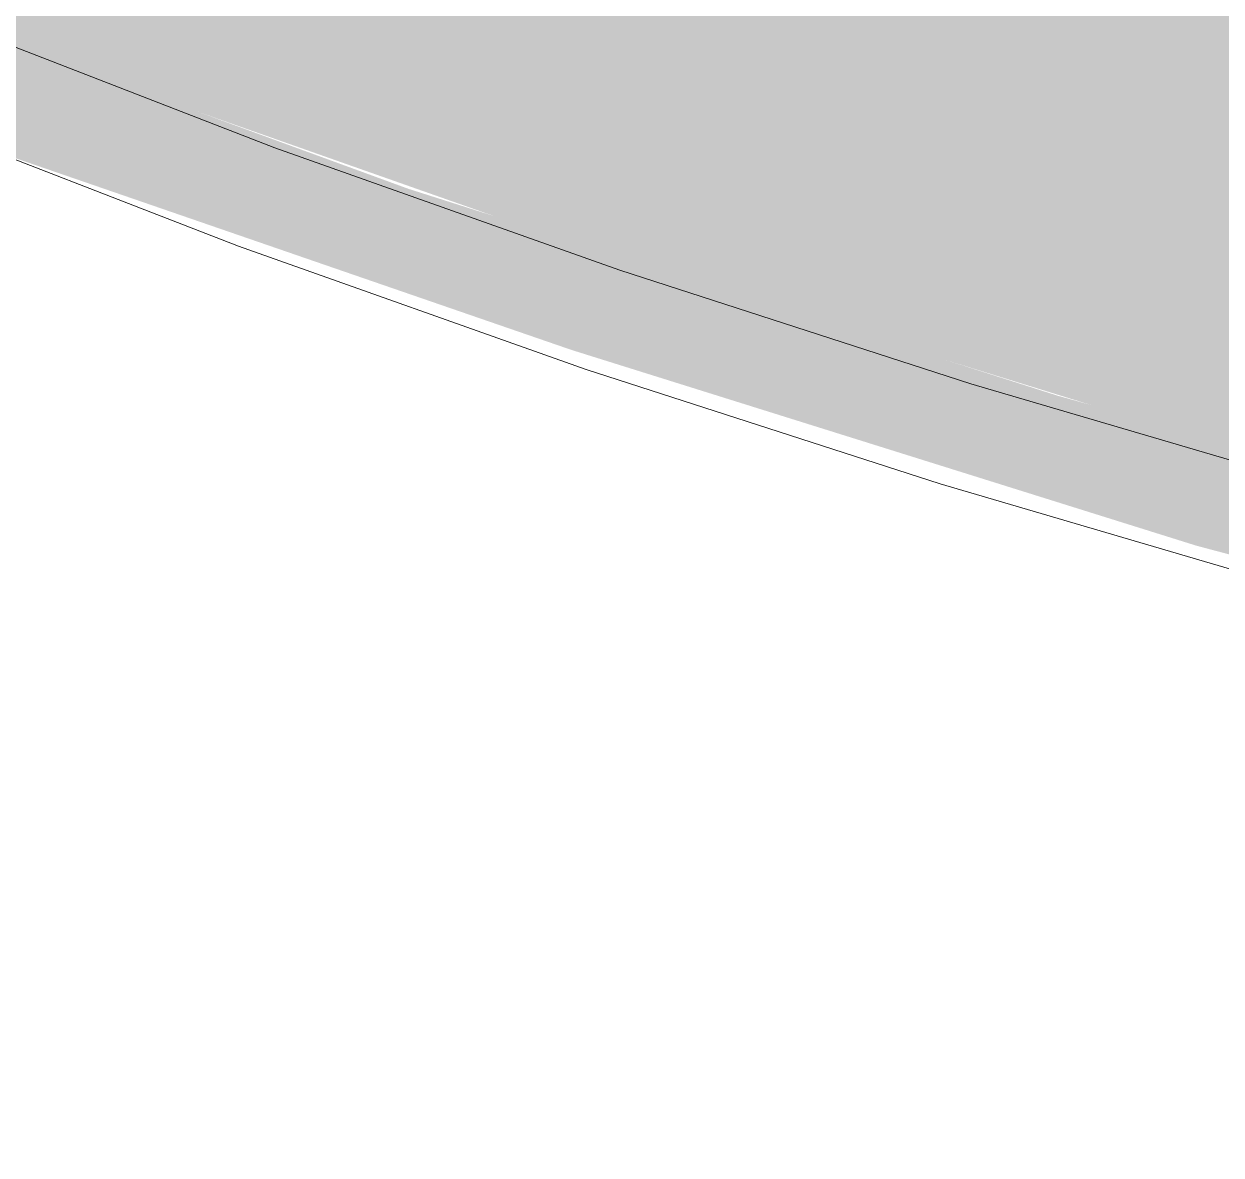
# Model space of a CAD drawing. Header units: millimetres. Extents: x -5097 to 2588, y -1580 to 5282.
# Drawn here: x -1336.9 to -1268.4, y 949.1 to 1013.9 of the extents above; entities that cross this region are included whole.
import ezdxf

# ---------------------------------------------------------------- set-up
doc = ezdxf.new("R2010")
doc.units = ezdxf.units.MM
doc.layers.add('A_--------_E-', color=8, linetype='Continuous', lineweight=9)
doc.layers.add('M-_EQPT----_E', color=7, linetype='Continuous', lineweight=9)

# ---------------------------------------------------------------- blocks, each defined once
blk = doc.blocks.new('PNS-Filter column D1200 _180 Left feed 90-50_ - ASY PNS-Filter column D1200_iam-905011-В20 Аксонометрия')
at = {"layer": 'A_--------_E-'}
h = blk.add_hatch(color=254, dxfattribs=at)
h.paths.add_polyline_path([(-1003.698, 958.114), (-1038.041, 963.931), (-1003.045, 964.62), (-1003.584, 959.245)])
h.paths.add_polyline_path([(-1325.131, 1024.905), (-1321.485, 1023.69), (-1323.096, 1023.308), (-1324.428, 1024.353)])
h.paths.add_polyline_path([(-1080.5, 978.529), (-1091.198, 980.777), (-1081.22, 981.465), (-1080.557, 978.762)])
h.paths.add_polyline_path([(-996.742, 955.114), (-1008.005, 957.378), (-1003.045, 958.091), (-961.47, 956.605), (-953.985, 956.983), (-914.399, 960.387), (-911.578, 966.148), (-907.723, 966.458), (-906.936, 970.323), (-873.176, 965.798), (-858.379, 968.342), (-837.321, 972.158), (-840.037, 973.614), (-861.637, 973.498), (-864.872, 972.084), (-869.467, 974.117), (-839.284, 981.582), (-839.657, 982.701), (-834.336, 982.47), (-830.844, 982.615), (-800.739, 981.391), (-800.986, 980.204), (-824.493, 974.905), (-819.992, 975.556), (-780.62, 984.736), (-744.573, 995.362), (-712.069, 1006.465), (-704.312, 1009.512), (-700.818, 1011.881), (-699.845, 1011.936), (-693.279, 1015.091), (-697.173, 1013.807), (-689.513, 1017.505), (-695.838, 1019.269), (-671.876, 1026.018), (-681.7, 1018.396), (-677.885, 1019.895), (-645.841, 1034.73), (-612.15, 1052.989), (-626.2, 1048.22), (-660.466, 1047.038), (-655.662, 1032.005), (-705.811, 1025.705), (-709.047, 1022.953), (-714.845, 1024.57), (-761.584, 1014.053), (-762.319, 1020.909), (-754.636, 1017.835), (-725.953, 1033.412), (-722.068, 1035.097), (-732.732, 1031.764), (-765.723, 1022.272), (-809.256, 1012.078), (-806.817, 1008.934), (-817.239, 1010.553), (-849.315, 1004.538), (-888.721, 998.774), (-867.547, 984.956), (-844.783, 990.035), (-840.037, 982.936), (-891.731, 986.241), (-891.402, 998.497), (-931.306, 994.382), (-980.398, 991.637), (-1017.56, 990.908), (-1063.051, 991.986), (-1070.105, 992.431), (-1083.627, 991.282), (-1089.337, 993.644), (-1104.328, 994.612), (-1146.35, 999.033), (-1188.246, 1005.252), (-1235.016, 1014.562), (-1274.628, 1024.353), (-1312.215, 1035.497), (-1314.922, 1036.419), (-1355.247, 1038.767), (-1348.657, 1035.998), (-1322.996, 1026.028), (-1325.131, 1024.905), (-1358.921, 1029.113), (-1342.64, 1018.68), (-1346.444, 1017.779), (-1356.096, 1022.238), (-1355.247, 1020.198), (-1338.299, 1012.875), (-1304.467, 1000.954), (-1269.805, 990.227), (-1239.055, 981.838), (-1209.834, 975.233), (-1197.458, 984.089), (-1194.133, 984.999), (-1187.592, 985.366), (-1179.571, 984.931), (-1170.883, 983.809), (-1166.075, 983.066), (-1164.819, 983.216), (-1147.829, 981.524), (-1150.754, 980.695), (-1128.681, 977.34), (-1126.839, 977.645), (-1119.564, 976.995), (-1119.21, 975.816), (-1077.645, 969.574), (-1078.173, 970.085), (-1066.327, 971.233), (-1080.462, 978.551), (-1076.739, 980.648), (-1037.99, 973.792), (-993.037, 972.297), (-994.71, 971.014), (-1012.425, 966.998), (-1006.998, 965.622), (-1014.412, 966.548), (-1053.561, 964.661), (-1065.187, 966.123), (-1062.746, 964.155), (-1063.051, 959.882), (-1049.407, 962.091), (-1044.219, 958.838), (-1063.287, 959.179), (-1063.168, 958.497), (-1048.409, 955.608), (-1063.644, 956.283), (-1063.718, 955.937), (-1032.745, 955.151), (-999.102, 955.117)])
h.paths.add_polyline_path([(-914.399, 960.387), (-901.415, 961.581), (-881.801, 964.648), (-913.898, 960.452)])
h.paths.add_polyline_path([(-980.047, 962.258), (-997.922, 964.489), (-980.769, 964.052), (-980.149, 962.511)])
h.paths.add_polyline_path([(-909.367, 970.665), (-923.694, 975.507), (-947.966, 976.473), (-917.585, 983.474), (-891.731, 986.241), (-892.82, 985.279), (-889.608, 984.956), (-877.774, 977.792), (-893.08, 974.339), (-871.972, 973.498), (-881.909, 971.541), (-906.85, 970.746), (-906.319, 973.357), (-908.868, 971.106)])
h.paths.add_polyline_path([(-839.657, 973.616), (-835.07, 974.006), (-837.591, 978.538), (-838.302, 976.845)])
h.paths.add_polyline_path([(-944.584, 980.284), (-943.089, 981.871), (-940.128, 981.061)])
h.paths.add_polyline_path([(-750.321, 994.401), (-749.192, 995.847), (-744.573, 996.309), (-749.842, 994.56)])
h.paths.add_polyline_path([(-814.186, 994.898), (-813.264, 995.325), (-812.37, 994.955), (-813.264, 994.927)])
h.paths.add_polyline_path([(-813.264, 995.325), (-820.792, 995.636), (-784.45, 1006.238), (-782.577, 999.221), (-808.615, 995.915)])
h.paths.add_polyline_path([(-730.771, 1012.626), (-744.573, 1013.807), (-717.773, 1022.374), (-729.196, 1013.807)])
h.paths.add_polyline_path([(-1352.572, 1013.769), (-1352.952, 1014.684), (-1357.233, 1017.509), (-1356.155, 1015.126), (-1353.491, 1014.117)])
h.paths.add_polyline_path([(-1276.973, 1014.562), (-1279.721, 1015.207), (-1270.527, 1021.827), (-1273.218, 1018.794)])
h.paths.add_polyline_path([(-1375.052, 1022.199), (-1374.866, 1022.968), (-1375.703, 1026.17), (-1378.276, 1025.468), (-1379.127, 1024.392), (-1379.158, 1024.15), (-1375.205, 1022.265)])
h.paths.add_polyline_path([(-1379.604, 1024.375), (-1379.063, 1024.896), (-1378.809, 1027.102), (-1379.709, 1029.29), (-1383.165, 1027.801), (-1383.424, 1026.295), (-1380.64, 1024.896)])
h.paths.add_polyline_path([(-1355.806, 1039.024), (-1352.31, 1049.713), (-1358.502, 1052.204), (-1359.095, 1050.207), (-1359.095, 1040.538), (-1355.878, 1039.057)])
h.paths.add_polyline_path([(-1424.958, 1049.91), (-1420.543, 1052.717), (-1424.525, 1055.038), (-1426.215, 1053.435), (-1426.091, 1050.458), (-1425.755, 1049.981), (-1425.055, 1049.918)])
h.paths.add_polyline_path([(-596.977, 1065.768), (-594.682, 1066.703), (-592.871, 1067.833), (-592.871, 1068.73), (-595.253, 1067.011)])
h.paths.add_polyline_path([(-623.19, 1069.96), (-611.002, 1077.083), (-620.456, 1075.965), (-624.717, 1073.99)])
h.paths.add_polyline_path([(-1470.883, 1077.879), (-1470.818, 1079.683), (-1471.162, 1080.416), (-1471.084, 1078.014)])
h = blk.add_hatch(color=10, dxfattribs=at)
h.paths.add_polyline_path([(-996.632, 949.133), (-953.985, 950.982), (-904.151, 955.491), (-866.748, 960.887), (-828.478, 967.894), (-780.62, 978.685), (-744.26, 988.902), (-712.069, 999.833), (-671.876, 1016.147), (-645.841, 1028.024), (-610.335, 1047.062), (-604.601, 1050.62), (-597.916, 1058.017), (-595.178, 1063.344), (-618.434, 1049.322), (-651.728, 1031.767), (-682.62, 1018.035), (-717.613, 1004.504), (-755.645, 991.909), (-789.767, 982.402), (-829.904, 973.498), (-873.969, 965.672), (-906.014, 961.158), (-955.399, 956.861), (-999.102, 955.117), (-1047.562, 955.443), (-1063.744, 955.817), (-1063.897, 955.105), (-1069.995, 950.577), (-1032.745, 949.169), (-999.102, 949.135)])
h.paths.add_polyline_path([(-1216.408, 970.352), (-1209.885, 975.194), (-1242.679, 982.827), (-1277.755, 992.628), (-1314.922, 1004.471), (-1341.026, 1014.028), (-1355.247, 1020.198), (-1351.917, 1012.196), (-1338.708, 1006.667), (-1305.579, 995.242), (-1269.805, 984.036), (-1228.539, 973.055), (-1221.903, 971.576)])
h.paths.add_polyline_path([(-1379.158, 1024.15), (-1379.39, 1024.551), (-1379.447, 1024.296)])
h.paths.add_polyline_path([(-1426.215, 1053.753), (-1424.525, 1055.038), (-1425.981, 1055.887), (-1426.215, 1054.686)])
for points in [[(-1355.111, 1019.872, 0), (-1341.929, 1014.314, 0), (-1322.569, 1006.816, 0), (-1302.82, 999.813, 0), (-1282.708, 993.305, 0), (-1262.257, 987.296, 0)], [(-1351.826, 1011.976, 0), (-1344.178, 1008.751, 0), (-1324.654, 1001.19, 0), (-1304.746, 994.13, 0), (-1284.477, 987.572, 0), (-1263.872, 981.517, 0)]]:
    blk.add_polyline3d(points, dxfattribs=at)
blk = doc.blocks.new('PNS-Filter column D1200 _180 Left feed 90-50_ - Standard-894632-В20 Аксонометрия')
blk.add_blockref('PNS-Filter column D1200 _180 Left feed 90-50_ - ASY PNS-Filter column D1200_iam-905011-В20 Аксонометрия', (0, 0))

msp = doc.modelspace()

# ---------------------------------------------------------------- block references
at = {"layer": 'M-_EQPT----_E'}
msp.add_blockref('PNS-Filter column D1200 _180 Left feed 90-50_ - Standard-894632-В20 Аксонометрия', (0, 0), dxfattribs=at)

doc.saveas('drawing.dxf')
